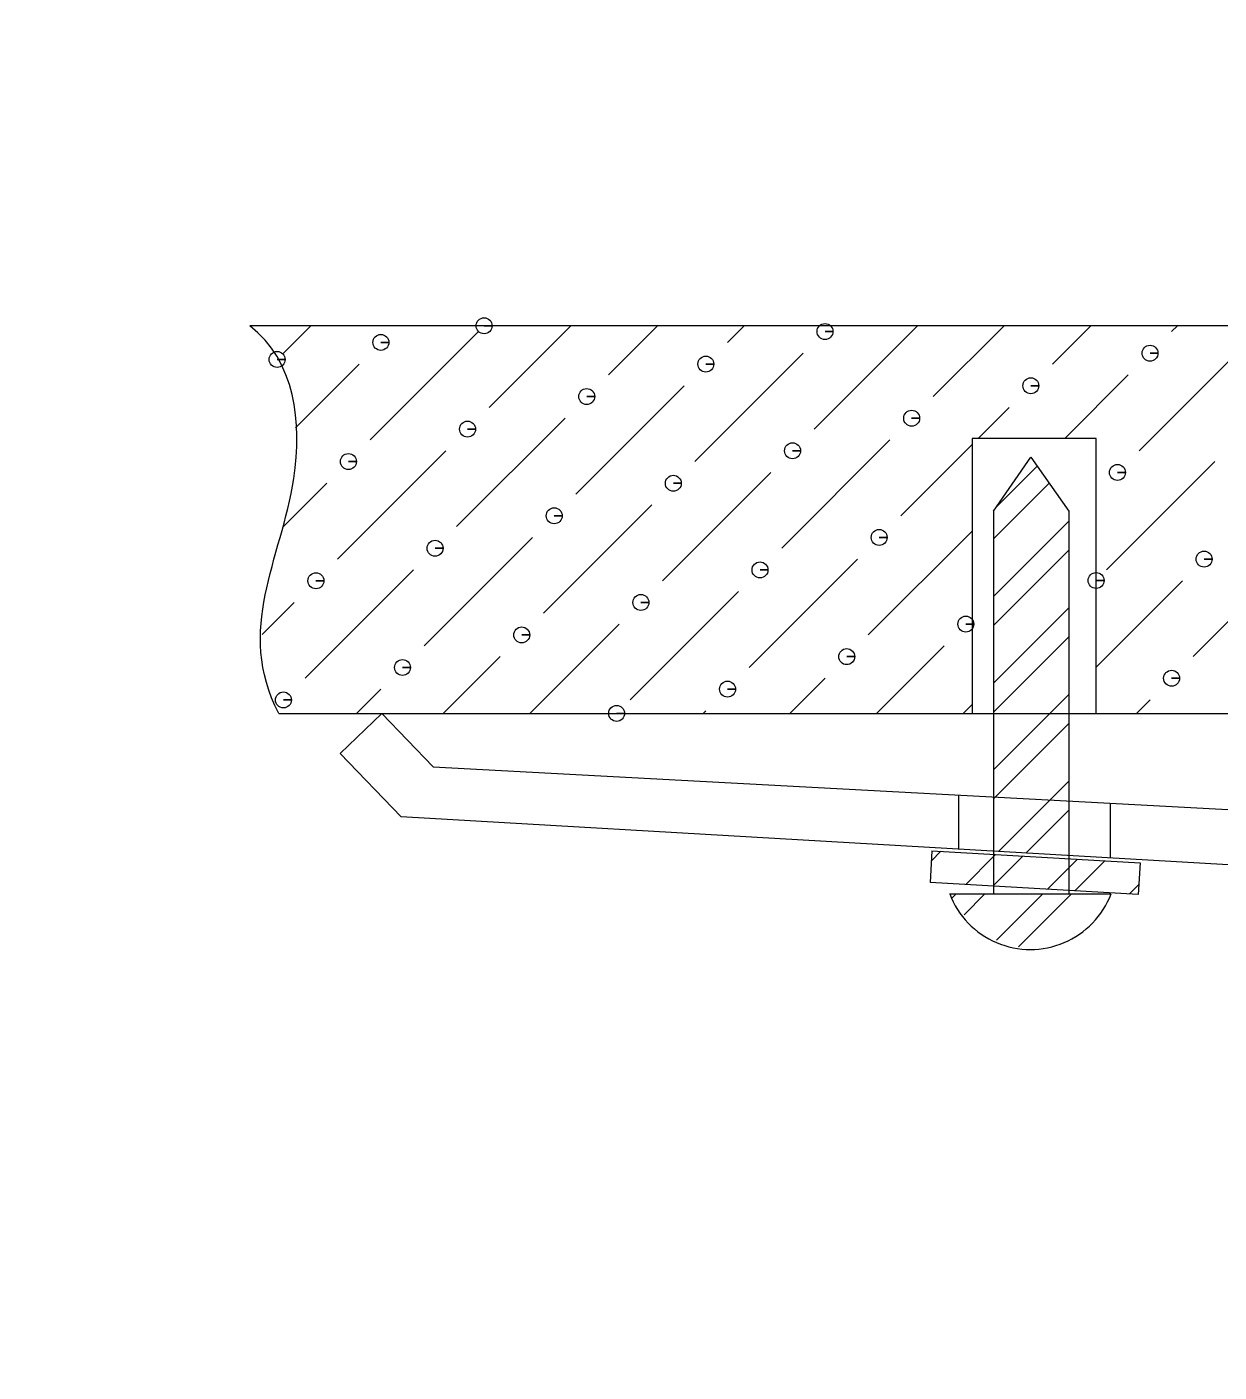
# Model space of a CAD drawing. Header units: millimetres. Extents: x 222 to 1427, y 261 to 1107.
# Drawn here: x 975.72 to 1012.64, y 781.16 to 822.81 of the extents above; entities that cross this region are included whole.
import ezdxf

# ---------------------------------------------------------------- set-up
doc = ezdxf.new("R2010")
doc.units = ezdxf.units.MM
doc.linetypes.add('ACAD_ISO02W100', pattern=[15, 12, -3])
for name, color, linetype, lineweight in [('文字', 3, 'Continuous', 30), ('細實線', 1, 'Continuous', 13), ('虚线', 2, 'ACAD_ISO02W100', 30)]:
    doc.layers.add(name, color=color, linetype=linetype, lineweight=lineweight)
doc.styles.add('DIM', font='txt.shx', dxfattribs={"width": 0.7, "bigfont": 'chineset.shx'})
doc.dimstyles.new('mm+in', dxfattribs={"dimscale": 3, "dimtxt": 3.5, "dimasz": 2.5, "dimexe": 1.25, "dimexo": 0.625, "dimgap": 2, "dimtad": 1, "dimtoh": 1, "dimdsep": 46, "dimtxsty": 'DIM', "dimcen": 0, "dimclrd": 1, "dimclre": 1, "dimclrt": 3, "dimadec": 0, "dimazin": 0, "dimtfac": 1, "dimtofl": 0, "dimtmove": 0, "dimatfit": 3, "dimfxl": 1, "dimlwd": -1, "dimarcsym": 0})

# ---------------------------------------------------------------- blocks, each defined once
blk = doc.blocks.new('*D20')
at = {"color": 1, "lineweight": -2}
for p, q in [((774.026, 875.92), (1139.02, 875.92)), ((774.026, 483.62), (1139.02, 483.62))]:
    blk.add_line(p, q, dxfattribs=at)
at = {"color": 1}
blk.add_line((1135.27, 868.42), (1135.27, 491.12), dxfattribs=at)
for points in [[(1136.52, 868.42), (1134.02, 868.42), (1135.27, 875.92)], [(1134.02, 491.12), (1136.52, 491.12), (1135.27, 483.62)]]:
    blk.add_solid(points, dxfattribs=at)
at = {"layer": 'Defpoints', "color": 0}
for p in [(772.151, 875.92), (772.151, 483.62), (1135.27, 483.62)]:
    blk.add_point(p, dxfattribs=at)
at = {"color": 3, "lineweight": 0, "insert": (1124.02, 679.77), "char_height": 10.5, "attachment_point": 5, "rotation": 90, "style": 'DIM'}
blk.add_mtext('392.3mm [15 7/16"]', dxfattribs=at)
blk = doc.blocks.new('*D21')
at = {"color": 1, "lineweight": -2}
for p, q in [((774.026, 882.27), (1172.571, 882.27)), ((774.026, 477.27), (1172.571, 477.27))]:
    blk.add_line(p, q, dxfattribs=at)
at = {"color": 1}
blk.add_line((1168.821, 874.77), (1168.821, 484.77), dxfattribs=at)
for points in [[(1170.071, 874.77), (1167.571, 874.77), (1168.821, 882.27)], [(1167.571, 484.77), (1170.071, 484.77), (1168.821, 477.27)]]:
    blk.add_solid(points, dxfattribs=at)
at = {"layer": 'Defpoints', "color": 0}
for p in [(772.151, 882.27), (772.151, 477.27), (1168.821, 477.27)]:
    blk.add_point(p, dxfattribs=at)
at = {"color": 3, "lineweight": 0, "insert": (1157.571, 679.77), "char_height": 10.5, "attachment_point": 5, "rotation": 90, "style": 'DIM'}
blk.add_mtext('405mm [15 15/16"]', dxfattribs=at)
blk = doc.blocks.new('*D22')
at = {"color": 1, "lineweight": -2}
for p, q in [((774.026, 888.62), (1211.26, 888.62)), ((774.026, 470.92), (1211.26, 470.92))]:
    blk.add_line(p, q, dxfattribs=at)
at = {"color": 1}
blk.add_line((1207.51, 881.12), (1207.51, 478.42), dxfattribs=at)
for points in [[(1208.76, 881.12), (1206.26, 881.12), (1207.51, 888.62)], [(1206.26, 478.42), (1208.76, 478.42), (1207.51, 470.92)]]:
    blk.add_solid(points, dxfattribs=at)
at = {"layer": 'Defpoints', "color": 0}
for p in [(772.151, 888.62), (772.151, 470.92), (1207.51, 470.92)]:
    blk.add_point(p, dxfattribs=at)
at = {"color": 3, "lineweight": 0, "insert": (1196.26, 679.77), "char_height": 10.5, "attachment_point": 5, "rotation": 90, "style": 'DIM'}
blk.add_mtext('417.7mm [16 7/16"]', dxfattribs=at)
blk = doc.blocks.new('*D23')
at = {"color": 1, "lineweight": -2}
for p, q in [((459.501, 681.645), (459.501, 928.056)), ((1084.801, 681.645), (1084.801, 928.056))]:
    blk.add_line(p, q, dxfattribs=at)
at = {"color": 1}
blk.add_line((467.001, 924.306), (1077.301, 924.306), dxfattribs=at)
for points in [[(467.001, 925.556), (467.001, 923.056), (459.501, 924.306)], [(1077.301, 923.056), (1077.301, 925.556), (1084.801, 924.306)]]:
    blk.add_solid(points, dxfattribs=at)
at = {"layer": 'Defpoints', "color": 0}
for p in [(1084.801, 924.306), (459.501, 679.77), (1084.801, 679.77)]:
    blk.add_point(p, dxfattribs=at)
at = {"color": 3, "lineweight": 0, "insert": (772.151, 935.556), "char_height": 10.5, "attachment_point": 5, "style": 'DIM'}
blk.add_mtext('625.3mm [24 5/8"]', dxfattribs=at)
blk = doc.blocks.new('*D24')
at = {"color": 1, "lineweight": -2}
for p, q in [((453.151, 681.645), (453.151, 958.728)), ((1091.151, 681.645), (1091.151, 958.728))]:
    blk.add_line(p, q, dxfattribs=at)
at = {"color": 1}
blk.add_line((460.651, 954.978), (1083.651, 954.978), dxfattribs=at)
for points in [[(460.651, 956.228), (460.651, 953.728), (453.151, 954.978)], [(1083.651, 953.728), (1083.651, 956.228), (1091.151, 954.978)]]:
    blk.add_solid(points, dxfattribs=at)
at = {"layer": 'Defpoints', "color": 0}
for p in [(1091.151, 954.978), (453.151, 679.77), (1091.151, 679.77)]:
    blk.add_point(p, dxfattribs=at)
at = {"color": 3, "lineweight": 0, "insert": (772.151, 966.228), "char_height": 10.5, "attachment_point": 5, "style": 'DIM'}
blk.add_mtext('638mm [25 1/8"]', dxfattribs=at)
blk = doc.blocks.new('*D25')
at = {"color": 1, "lineweight": -2}
for p, q in [((446.801, 681.645), (446.801, 987.606)), ((1097.501, 681.645), (1097.501, 987.606))]:
    blk.add_line(p, q, dxfattribs=at)
at = {"color": 1}
blk.add_line((454.301, 983.856), (1090.001, 983.856), dxfattribs=at)
for points in [[(454.301, 985.106), (454.301, 982.606), (446.801, 983.856)], [(1090.001, 982.606), (1090.001, 985.106), (1097.501, 983.856)]]:
    blk.add_solid(points, dxfattribs=at)
at = {"layer": 'Defpoints', "color": 0}
for p in [(1097.501, 983.856), (446.801, 679.77), (1097.501, 679.77)]:
    blk.add_point(p, dxfattribs=at)
at = {"color": 3, "lineweight": 0, "insert": (772.151, 995.106), "char_height": 10.5, "attachment_point": 5, "style": 'DIM'}
blk.add_mtext('650.7mm [25 5/8"]', dxfattribs=at)

msp = doc.modelspace()

# ---------------------------------------------------------------- linework, layer by layer
at = {"lineweight": 0}
msp.add_lwpolyline([(551.151, 470.92), (993.151, 470.92, 0.414214), (1097.501, 575.27), (1097.501, 784.27, 0.414214), (993.151, 888.62), (551.151, 888.62, 0.414214), (446.801, 784.27), (446.801, 575.27, 0.414214)], format="xyb", close=True, dxfattribs=at)
at = {"layer": '文字', "lineweight": 0}
msp.add_lwpolyline([(551.151, 483.62), (993.151, 483.62, 0.414214), (1084.801, 575.27), (1084.801, 784.27, 0.414214), (993.151, 875.92), (551.151, 875.92, 0.414214), (459.501, 784.27), (459.501, 575.27, 0.414214)], format="xyb", close=True, dxfattribs=at)
at = {"layer": '細實線', "lineweight": 0}
for points, knots in [([(989.878, 813.559), (989.878, 813.559), (990.125, 813.559), (990.125, 813.559), (990.125, 813.559), (990.125, 813.695), (990.015, 813.806), (989.878, 813.806), (989.878, 813.806), (989.742, 813.806), (989.632, 813.695), (989.632, 813.559), (989.632, 813.559), (989.632, 813.423), (989.742, 813.312), (989.878, 813.312), (989.878, 813.312), (990.015, 813.312), (990.125, 813.423), (990.125, 813.559), (990.125, 813.559), (990.125, 813.559), (989.878, 813.559), (989.878, 813.559)], [0, 0, 0, 0, 0.142857, 0.142857, 0.142857, 0.142857, 0.285714, 0.285714, 0.285714, 0.285714, 0.428571, 0.428571, 0.428571, 0.428571, 0.571429, 0.571429, 0.571429, 0.571429, 0.714286, 0.714286, 0.714286, 0.714286, 1, 1, 1, 1]), ([(983.52, 801.559), (982.165, 804.165), (983.596, 806.311), (983.986, 808.833), (983.986, 808.833), (984.252, 810.561), (984.029, 812.469), (982.618, 813.557)], [0, 0, 0, 0, 0.333333, 0.333333, 0.333333, 0.333333, 1, 1, 1, 1]), ([(1000.437, 813.381), (1000.437, 813.381), (1000.683, 813.381), (1000.683, 813.381), (1000.683, 813.381), (1000.683, 813.517), (1000.572, 813.628), (1000.437, 813.628), (1000.437, 813.628), (1000.3, 813.628), (1000.189, 813.517), (1000.189, 813.381), (1000.189, 813.381), (1000.189, 813.245), (1000.3, 813.134), (1000.437, 813.134), (1000.437, 813.134), (1000.572, 813.134), (1000.683, 813.245), (1000.683, 813.381), (1000.683, 813.381), (1000.683, 813.381), (1000.437, 813.381), (1000.437, 813.381)], [0, 0, 0, 0, 0.142857, 0.142857, 0.142857, 0.142857, 0.285714, 0.285714, 0.285714, 0.285714, 0.428571, 0.428571, 0.428571, 0.428571, 0.571429, 0.571429, 0.571429, 0.571429, 0.714286, 0.714286, 0.714286, 0.714286, 1, 1, 1, 1]), ([(986.681, 813.045), (986.681, 813.045), (986.928, 813.045), (986.928, 813.045), (986.928, 813.045), (986.928, 813.181), (986.817, 813.293), (986.681, 813.293), (986.681, 813.293), (986.545, 813.293), (986.434, 813.181), (986.434, 813.045), (986.434, 813.045), (986.434, 812.91), (986.545, 812.798), (986.681, 812.798), (986.681, 812.798), (986.817, 812.798), (986.928, 812.91), (986.928, 813.045), (986.928, 813.045), (986.928, 813.045), (986.681, 813.045), (986.681, 813.045)], [0, 0, 0, 0, 0.142857, 0.142857, 0.142857, 0.142857, 0.285714, 0.285714, 0.285714, 0.285714, 0.428571, 0.428571, 0.428571, 0.428571, 0.571429, 0.571429, 0.571429, 0.571429, 0.714286, 0.714286, 0.714286, 0.714286, 1, 1, 1, 1]), ([(1010.502, 812.71), (1010.502, 812.71), (1010.749, 812.71), (1010.749, 812.71), (1010.749, 812.71), (1010.749, 812.845), (1010.638, 812.956), (1010.502, 812.956), (1010.502, 812.956), (1010.365, 812.956), (1010.255, 812.845), (1010.255, 812.71), (1010.255, 812.71), (1010.255, 812.573), (1010.365, 812.462), (1010.502, 812.462), (1010.502, 812.462), (1010.638, 812.462), (1010.749, 812.573), (1010.749, 812.71), (1010.749, 812.71), (1010.749, 812.71), (1010.502, 812.71), (1010.502, 812.71)], [0, 0, 0, 0, 0.142857, 0.142857, 0.142857, 0.142857, 0.285714, 0.285714, 0.285714, 0.285714, 0.428571, 0.428571, 0.428571, 0.428571, 0.571429, 0.571429, 0.571429, 0.571429, 0.714286, 0.714286, 0.714286, 0.714286, 1, 1, 1, 1]), ([(983.468, 812.515), (983.468, 812.515), (983.716, 812.515), (983.716, 812.515), (983.716, 812.515), (983.716, 812.652), (983.604, 812.763), (983.468, 812.763), (983.468, 812.763), (983.332, 812.763), (983.221, 812.652), (983.221, 812.515), (983.221, 812.515), (983.221, 812.379), (983.332, 812.269), (983.468, 812.269), (983.468, 812.269), (983.604, 812.269), (983.716, 812.379), (983.716, 812.515), (983.716, 812.515), (983.716, 812.515), (983.468, 812.515), (983.468, 812.515)], [0, 0, 0, 0, 0.142857, 0.142857, 0.142857, 0.142857, 0.285714, 0.285714, 0.285714, 0.285714, 0.428571, 0.428571, 0.428571, 0.428571, 0.571429, 0.571429, 0.571429, 0.571429, 0.714286, 0.714286, 0.714286, 0.714286, 1, 1, 1, 1]), ([(996.745, 812.373), (996.745, 812.373), (996.992, 812.373), (996.992, 812.373), (996.992, 812.373), (996.992, 812.51), (996.881, 812.62), (996.745, 812.62), (996.745, 812.62), (996.609, 812.62), (996.498, 812.51), (996.498, 812.373), (996.498, 812.373), (996.498, 812.237), (996.609, 812.126), (996.745, 812.126), (996.745, 812.126), (996.881, 812.126), (996.992, 812.237), (996.992, 812.373), (996.992, 812.373), (996.992, 812.373), (996.745, 812.373), (996.745, 812.373)], [0, 0, 0, 0, 0.142857, 0.142857, 0.142857, 0.142857, 0.285714, 0.285714, 0.285714, 0.285714, 0.428571, 0.428571, 0.428571, 0.428571, 0.571429, 0.571429, 0.571429, 0.571429, 0.714286, 0.714286, 0.714286, 0.714286, 1, 1, 1, 1]), ([(1006.811, 811.703), (1006.811, 811.703), (1007.057, 811.703), (1007.057, 811.703), (1007.057, 811.703), (1007.057, 811.839), (1006.947, 811.95), (1006.811, 811.95), (1006.811, 811.95), (1006.674, 811.95), (1006.564, 811.839), (1006.564, 811.703), (1006.564, 811.703), (1006.564, 811.567), (1006.674, 811.456), (1006.811, 811.456), (1006.811, 811.456), (1006.947, 811.456), (1007.057, 811.567), (1007.057, 811.703), (1007.057, 811.703), (1007.057, 811.703), (1006.811, 811.703), (1006.811, 811.703)], [0, 0, 0, 0, 0.142857, 0.142857, 0.142857, 0.142857, 0.285714, 0.285714, 0.285714, 0.285714, 0.428571, 0.428571, 0.428571, 0.428571, 0.571429, 0.571429, 0.571429, 0.571429, 0.714286, 0.714286, 0.714286, 0.714286, 1, 1, 1, 1]), ([(993.056, 811.369), (993.056, 811.369), (993.303, 811.369), (993.303, 811.369), (993.303, 811.369), (993.303, 811.504), (993.192, 811.615), (993.056, 811.615), (993.056, 811.615), (992.92, 811.615), (992.809, 811.504), (992.809, 811.369), (992.809, 811.369), (992.809, 811.232), (992.92, 811.121), (993.056, 811.121), (993.056, 811.121), (993.192, 811.121), (993.303, 811.232), (993.303, 811.369), (993.303, 811.369), (993.303, 811.369), (993.056, 811.369), (993.056, 811.369)], [0, 0, 0, 0, 0.142857, 0.142857, 0.142857, 0.142857, 0.285714, 0.285714, 0.285714, 0.285714, 0.428571, 0.428571, 0.428571, 0.428571, 0.571429, 0.571429, 0.571429, 0.571429, 0.714286, 0.714286, 0.714286, 0.714286, 1, 1, 1, 1]), ([(1003.12, 810.696), (1003.12, 810.696), (1003.367, 810.696), (1003.367, 810.696), (1003.367, 810.696), (1003.367, 810.832), (1003.256, 810.943), (1003.12, 810.943), (1003.12, 810.943), (1002.984, 810.943), (1002.873, 810.832), (1002.873, 810.696), (1002.873, 810.696), (1002.873, 810.559), (1002.984, 810.449), (1003.12, 810.449), (1003.12, 810.449), (1003.256, 810.449), (1003.367, 810.559), (1003.367, 810.696), (1003.367, 810.696), (1003.367, 810.696), (1003.12, 810.696), (1003.12, 810.696)], [0, 0, 0, 0, 0.142857, 0.142857, 0.142857, 0.142857, 0.285714, 0.285714, 0.285714, 0.285714, 0.428571, 0.428571, 0.428571, 0.428571, 0.571429, 0.571429, 0.571429, 0.571429, 0.714286, 0.714286, 0.714286, 0.714286, 1, 1, 1, 1]), ([(989.365, 810.36), (989.365, 810.36), (989.612, 810.36), (989.612, 810.36), (989.612, 810.36), (989.612, 810.496), (989.501, 810.607), (989.365, 810.607), (989.365, 810.607), (989.229, 810.607), (989.118, 810.496), (989.118, 810.36), (989.118, 810.36), (989.118, 810.224), (989.229, 810.113), (989.365, 810.113), (989.365, 810.113), (989.501, 810.113), (989.612, 810.224), (989.612, 810.36), (989.612, 810.36), (989.612, 810.36), (989.365, 810.36), (989.365, 810.36)], [0, 0, 0, 0, 0.142857, 0.142857, 0.142857, 0.142857, 0.285714, 0.285714, 0.285714, 0.285714, 0.428571, 0.428571, 0.428571, 0.428571, 0.571429, 0.571429, 0.571429, 0.571429, 0.714286, 0.714286, 0.714286, 0.714286, 1, 1, 1, 1]), ([(999.43, 809.69), (999.43, 809.69), (999.678, 809.69), (999.678, 809.69), (999.678, 809.69), (999.678, 809.827), (999.566, 809.937), (999.43, 809.937), (999.43, 809.937), (999.294, 809.937), (999.183, 809.827), (999.183, 809.69), (999.183, 809.69), (999.183, 809.554), (999.294, 809.443), (999.43, 809.443), (999.43, 809.443), (999.566, 809.443), (999.678, 809.554), (999.678, 809.69), (999.678, 809.69), (999.678, 809.69), (999.43, 809.69), (999.43, 809.69)], [0, 0, 0, 0, 0.142857, 0.142857, 0.142857, 0.142857, 0.285714, 0.285714, 0.285714, 0.285714, 0.428571, 0.428571, 0.428571, 0.428571, 0.571429, 0.571429, 0.571429, 0.571429, 0.714286, 0.714286, 0.714286, 0.714286, 1, 1, 1, 1]), ([(985.676, 809.354), (985.676, 809.354), (985.923, 809.354), (985.923, 809.354), (985.923, 809.354), (985.923, 809.49), (985.812, 809.601), (985.676, 809.601), (985.676, 809.601), (985.54, 809.601), (985.429, 809.49), (985.429, 809.354), (985.429, 809.354), (985.429, 809.218), (985.54, 809.107), (985.676, 809.107), (985.676, 809.107), (985.812, 809.107), (985.923, 809.218), (985.923, 809.354), (985.923, 809.354), (985.923, 809.354), (985.676, 809.354), (985.676, 809.354)], [0, 0, 0, 0, 0.142857, 0.142857, 0.142857, 0.142857, 0.285714, 0.285714, 0.285714, 0.285714, 0.428571, 0.428571, 0.428571, 0.428571, 0.571429, 0.571429, 0.571429, 0.571429, 0.714286, 0.714286, 0.714286, 0.714286, 1, 1, 1, 1]), ([(1009.494, 809.018), (1009.494, 809.018), (1009.74, 809.018), (1009.74, 809.018), (1009.74, 809.018), (1009.74, 809.154), (1009.63, 809.265), (1009.494, 809.265), (1009.494, 809.265), (1009.357, 809.265), (1009.247, 809.154), (1009.247, 809.018), (1009.247, 809.018), (1009.247, 808.882), (1009.357, 808.771), (1009.494, 808.771), (1009.494, 808.771), (1009.63, 808.771), (1009.74, 808.882), (1009.74, 809.018), (1009.74, 809.018), (1009.74, 809.018), (1009.494, 809.018), (1009.494, 809.018)], [0, 0, 0, 0, 0.142857, 0.142857, 0.142857, 0.142857, 0.285714, 0.285714, 0.285714, 0.285714, 0.428571, 0.428571, 0.428571, 0.428571, 0.571429, 0.571429, 0.571429, 0.571429, 0.714286, 0.714286, 0.714286, 0.714286, 1, 1, 1, 1]), ([(995.739, 808.682), (995.739, 808.682), (995.986, 808.682), (995.986, 808.682), (995.986, 808.682), (995.986, 808.818), (995.875, 808.929), (995.739, 808.929), (995.739, 808.929), (995.603, 808.929), (995.492, 808.818), (995.492, 808.682), (995.492, 808.682), (995.492, 808.546), (995.603, 808.435), (995.739, 808.435), (995.739, 808.435), (995.875, 808.435), (995.986, 808.546), (995.986, 808.682), (995.986, 808.682), (995.986, 808.682), (995.739, 808.682), (995.739, 808.682)], [0, 0, 0, 0, 0.142857, 0.142857, 0.142857, 0.142857, 0.285714, 0.285714, 0.285714, 0.285714, 0.428571, 0.428571, 0.428571, 0.428571, 0.571429, 0.571429, 0.571429, 0.571429, 0.714286, 0.714286, 0.714286, 0.714286, 1, 1, 1, 1]), ([(992.05, 807.676), (992.05, 807.676), (992.297, 807.676), (992.297, 807.676), (992.297, 807.676), (992.297, 807.813), (992.186, 807.924), (992.05, 807.924), (992.05, 807.924), (991.914, 807.924), (991.803, 807.813), (991.803, 807.676), (991.803, 807.676), (991.803, 807.541), (991.914, 807.43), (992.05, 807.43), (992.05, 807.43), (992.186, 807.43), (992.297, 807.541), (992.297, 807.676), (992.297, 807.676), (992.297, 807.676), (992.05, 807.676), (992.05, 807.676)], [0, 0, 0, 0, 0.142857, 0.142857, 0.142857, 0.142857, 0.285714, 0.285714, 0.285714, 0.285714, 0.428571, 0.428571, 0.428571, 0.428571, 0.571429, 0.571429, 0.571429, 0.571429, 0.714286, 0.714286, 0.714286, 0.714286, 1, 1, 1, 1]), ([(1002.114, 807.007), (1002.114, 807.007), (1002.361, 807.007), (1002.361, 807.007), (1002.361, 807.007), (1002.361, 807.143), (1002.25, 807.254), (1002.114, 807.254), (1002.114, 807.254), (1001.978, 807.254), (1001.867, 807.143), (1001.867, 807.007), (1001.867, 807.007), (1001.867, 806.871), (1001.978, 806.759), (1002.114, 806.759), (1002.114, 806.759), (1002.25, 806.759), (1002.361, 806.871), (1002.361, 807.007), (1002.361, 807.007), (1002.361, 807.007), (1002.114, 807.007), (1002.114, 807.007)], [0, 0, 0, 0, 0.142857, 0.142857, 0.142857, 0.142857, 0.285714, 0.285714, 0.285714, 0.285714, 0.428571, 0.428571, 0.428571, 0.428571, 0.571429, 0.571429, 0.571429, 0.571429, 0.714286, 0.714286, 0.714286, 0.714286, 1, 1, 1, 1]), ([(988.359, 806.671), (988.359, 806.671), (988.606, 806.671), (988.606, 806.671), (988.606, 806.671), (988.606, 806.807), (988.495, 806.917), (988.359, 806.917), (988.359, 806.917), (988.223, 806.917), (988.112, 806.807), (988.112, 806.671), (988.112, 806.671), (988.112, 806.534), (988.223, 806.424), (988.359, 806.424), (988.359, 806.424), (988.495, 806.424), (988.606, 806.534), (988.606, 806.671), (988.606, 806.671), (988.606, 806.671), (988.359, 806.671), (988.359, 806.671)], [0, 0, 0, 0, 0.142857, 0.142857, 0.142857, 0.142857, 0.285714, 0.285714, 0.285714, 0.285714, 0.428571, 0.428571, 0.428571, 0.428571, 0.571429, 0.571429, 0.571429, 0.571429, 0.714286, 0.714286, 0.714286, 0.714286, 1, 1, 1, 1]), ([(1012.177, 806.334), (1012.177, 806.334), (1012.424, 806.334), (1012.424, 806.334), (1012.424, 806.334), (1012.424, 806.471), (1012.313, 806.582), (1012.177, 806.582), (1012.177, 806.582), (1012.041, 806.582), (1011.93, 806.471), (1011.93, 806.334), (1011.93, 806.334), (1011.93, 806.199), (1012.041, 806.088), (1012.177, 806.088), (1012.177, 806.088), (1012.313, 806.088), (1012.424, 806.199), (1012.424, 806.334), (1012.424, 806.334), (1012.424, 806.334), (1012.177, 806.334), (1012.177, 806.334)], [0, 0, 0, 0, 0.142857, 0.142857, 0.142857, 0.142857, 0.285714, 0.285714, 0.285714, 0.285714, 0.428571, 0.428571, 0.428571, 0.428571, 0.571429, 0.571429, 0.571429, 0.571429, 0.714286, 0.714286, 0.714286, 0.714286, 1, 1, 1, 1]), ([(984.67, 805.665), (984.67, 805.665), (984.917, 805.665), (984.917, 805.665), (984.917, 805.665), (984.917, 805.801), (984.806, 805.912), (984.67, 805.912), (984.67, 805.912), (984.534, 805.912), (984.423, 805.801), (984.423, 805.665), (984.423, 805.665), (984.423, 805.529), (984.534, 805.417), (984.67, 805.417), (984.67, 805.417), (984.806, 805.417), (984.917, 805.529), (984.917, 805.665), (984.917, 805.665), (984.917, 805.665), (984.67, 805.665), (984.67, 805.665)], [0, 0, 0, 0, 0.142857, 0.142857, 0.142857, 0.142857, 0.285714, 0.285714, 0.285714, 0.285714, 0.428571, 0.428571, 0.428571, 0.428571, 0.571429, 0.571429, 0.571429, 0.571429, 0.714286, 0.714286, 0.714286, 0.714286, 1, 1, 1, 1]), ([(998.423, 805.999), (998.423, 805.999), (998.67, 805.999), (998.67, 805.999), (998.67, 805.999), (998.67, 806.135), (998.559, 806.246), (998.423, 806.246), (998.423, 806.246), (998.286, 806.246), (998.176, 806.135), (998.176, 805.999), (998.176, 805.999), (998.176, 805.863), (998.286, 805.752), (998.423, 805.752), (998.423, 805.752), (998.559, 805.752), (998.67, 805.863), (998.67, 805.999), (998.67, 805.999), (998.67, 805.999), (998.423, 805.999), (998.423, 805.999)], [0, 0, 0, 0, 0.142857, 0.142857, 0.142857, 0.142857, 0.285714, 0.285714, 0.285714, 0.285714, 0.428571, 0.428571, 0.428571, 0.428571, 0.571429, 0.571429, 0.571429, 0.571429, 0.714286, 0.714286, 0.714286, 0.714286, 1, 1, 1, 1]), ([(1008.832, 805.673), (1008.832, 805.673), (1009.079, 805.673), (1009.079, 805.673), (1009.079, 805.673), (1009.079, 805.809), (1008.968, 805.92), (1008.832, 805.92), (1008.832, 805.92), (1008.696, 805.92), (1008.585, 805.809), (1008.585, 805.673), (1008.585, 805.673), (1008.585, 805.537), (1008.696, 805.426), (1008.832, 805.426), (1008.832, 805.426), (1008.968, 805.426), (1009.079, 805.537), (1009.079, 805.673), (1009.079, 805.673), (1009.079, 805.673), (1008.832, 805.673), (1008.832, 805.673)], [0, 0, 0, 0, 0.142857, 0.142857, 0.142857, 0.142857, 0.285714, 0.285714, 0.285714, 0.285714, 0.428571, 0.428571, 0.428571, 0.428571, 0.571429, 0.571429, 0.571429, 0.571429, 0.714286, 0.714286, 0.714286, 0.714286, 1, 1, 1, 1]), ([(994.734, 804.993), (994.734, 804.993), (994.981, 804.993), (994.981, 804.993), (994.981, 804.993), (994.981, 805.129), (994.87, 805.24), (994.734, 805.24), (994.734, 805.24), (994.598, 805.24), (994.487, 805.129), (994.487, 804.993), (994.487, 804.993), (994.487, 804.857), (994.598, 804.746), (994.734, 804.746), (994.734, 804.746), (994.87, 804.746), (994.981, 804.857), (994.981, 804.993), (994.981, 804.993), (994.981, 804.993), (994.734, 804.993), (994.734, 804.993)], [0, 0, 0, 0, 0.142857, 0.142857, 0.142857, 0.142857, 0.285714, 0.285714, 0.285714, 0.285714, 0.428571, 0.428571, 0.428571, 0.428571, 0.571429, 0.571429, 0.571429, 0.571429, 0.714286, 0.714286, 0.714286, 0.714286, 1, 1, 1, 1]), ([(991.042, 803.987), (991.042, 803.987), (991.29, 803.987), (991.29, 803.987), (991.29, 803.987), (991.29, 804.123), (991.178, 804.234), (991.042, 804.234), (991.042, 804.234), (990.906, 804.234), (990.795, 804.123), (990.795, 803.987), (990.795, 803.987), (990.795, 803.851), (990.906, 803.74), (991.042, 803.74), (991.042, 803.74), (991.178, 803.74), (991.29, 803.851), (991.29, 803.987), (991.29, 803.987), (991.29, 803.987), (991.042, 803.987), (991.042, 803.987)], [0, 0, 0, 0, 0.142857, 0.142857, 0.142857, 0.142857, 0.285714, 0.285714, 0.285714, 0.285714, 0.428571, 0.428571, 0.428571, 0.428571, 0.571429, 0.571429, 0.571429, 0.571429, 0.714286, 0.714286, 0.714286, 0.714286, 1, 1, 1, 1]), ([(1004.797, 804.323), (1004.797, 804.323), (1005.045, 804.323), (1005.045, 804.323), (1005.045, 804.323), (1005.045, 804.459), (1004.934, 804.57), (1004.797, 804.57), (1004.797, 804.57), (1004.662, 804.57), (1004.55, 804.459), (1004.55, 804.323), (1004.55, 804.323), (1004.55, 804.187), (1004.662, 804.076), (1004.797, 804.076), (1004.797, 804.076), (1004.934, 804.076), (1005.045, 804.187), (1005.045, 804.323), (1005.045, 804.323), (1005.045, 804.323), (1004.797, 804.323), (1004.797, 804.323)], [0, 0, 0, 0, 0.142857, 0.142857, 0.142857, 0.142857, 0.285714, 0.285714, 0.285714, 0.285714, 0.428571, 0.428571, 0.428571, 0.428571, 0.571429, 0.571429, 0.571429, 0.571429, 0.714286, 0.714286, 0.714286, 0.714286, 1, 1, 1, 1]), ([(1001.108, 803.316), (1001.108, 803.316), (1001.355, 803.316), (1001.355, 803.316), (1001.355, 803.316), (1001.355, 803.451), (1001.244, 803.563), (1001.108, 803.563), (1001.108, 803.563), (1000.972, 803.563), (1000.861, 803.451), (1000.861, 803.316), (1000.861, 803.316), (1000.861, 803.179), (1000.972, 803.068), (1001.108, 803.068), (1001.108, 803.068), (1001.244, 803.068), (1001.355, 803.179), (1001.355, 803.316), (1001.355, 803.316), (1001.355, 803.316), (1001.108, 803.316), (1001.108, 803.316)], [0, 0, 0, 0, 0.142857, 0.142857, 0.142857, 0.142857, 0.285714, 0.285714, 0.285714, 0.285714, 0.428571, 0.428571, 0.428571, 0.428571, 0.571429, 0.571429, 0.571429, 0.571429, 0.714286, 0.714286, 0.714286, 0.714286, 1, 1, 1, 1]), ([(987.351, 802.979), (987.351, 802.979), (987.598, 802.979), (987.598, 802.979), (987.598, 802.979), (987.598, 803.116), (987.487, 803.226), (987.351, 803.226), (987.351, 803.226), (987.215, 803.226), (987.104, 803.116), (987.104, 802.979), (987.104, 802.979), (987.104, 802.843), (987.215, 802.732), (987.351, 802.732), (987.351, 802.732), (987.487, 802.732), (987.598, 802.843), (987.598, 802.979), (987.598, 802.979), (987.598, 802.979), (987.351, 802.979), (987.351, 802.979)], [0, 0, 0, 0, 0.142857, 0.142857, 0.142857, 0.142857, 0.285714, 0.285714, 0.285714, 0.285714, 0.428571, 0.428571, 0.428571, 0.428571, 0.571429, 0.571429, 0.571429, 0.571429, 0.714286, 0.714286, 0.714286, 0.714286, 1, 1, 1, 1]), ([(997.417, 802.309), (997.417, 802.309), (997.664, 802.309), (997.664, 802.309), (997.664, 802.309), (997.664, 802.446), (997.554, 802.557), (997.417, 802.557), (997.417, 802.557), (997.281, 802.557), (997.17, 802.446), (997.17, 802.309), (997.17, 802.309), (997.17, 802.173), (997.281, 802.063), (997.417, 802.063), (997.417, 802.063), (997.554, 802.063), (997.664, 802.173), (997.664, 802.309), (997.664, 802.309), (997.664, 802.309), (997.417, 802.309), (997.417, 802.309)], [0, 0, 0, 0, 0.142857, 0.142857, 0.142857, 0.142857, 0.285714, 0.285714, 0.285714, 0.285714, 0.428571, 0.428571, 0.428571, 0.428571, 0.571429, 0.571429, 0.571429, 0.571429, 0.714286, 0.714286, 0.714286, 0.714286, 1, 1, 1, 1]), ([(1011.171, 802.646), (1011.171, 802.646), (1011.418, 802.646), (1011.418, 802.646), (1011.418, 802.646), (1011.418, 802.782), (1011.307, 802.892), (1011.171, 802.892), (1011.171, 802.892), (1011.035, 802.892), (1010.924, 802.782), (1010.924, 802.646), (1010.924, 802.646), (1010.924, 802.509), (1011.035, 802.399), (1011.171, 802.399), (1011.171, 802.399), (1011.307, 802.399), (1011.418, 802.509), (1011.418, 802.646), (1011.418, 802.646), (1011.418, 802.646), (1011.171, 802.646), (1011.171, 802.646)], [0, 0, 0, 0, 0.142857, 0.142857, 0.142857, 0.142857, 0.285714, 0.285714, 0.285714, 0.285714, 0.428571, 0.428571, 0.428571, 0.428571, 0.571429, 0.571429, 0.571429, 0.571429, 0.714286, 0.714286, 0.714286, 0.714286, 1, 1, 1, 1]), ([(983.662, 801.974), (983.662, 801.974), (983.909, 801.974), (983.909, 801.974), (983.909, 801.974), (983.909, 802.11), (983.799, 802.221), (983.662, 802.221), (983.662, 802.221), (983.526, 802.221), (983.415, 802.11), (983.415, 801.974), (983.415, 801.974), (983.415, 801.838), (983.526, 801.727), (983.662, 801.727), (983.662, 801.727), (983.799, 801.727), (983.909, 801.838), (983.909, 801.974), (983.909, 801.974), (983.909, 801.974), (983.662, 801.974), (983.662, 801.974)], [0, 0, 0, 0, 0.142857, 0.142857, 0.142857, 0.142857, 0.285714, 0.285714, 0.285714, 0.285714, 0.428571, 0.428571, 0.428571, 0.428571, 0.571429, 0.571429, 0.571429, 0.571429, 0.714286, 0.714286, 0.714286, 0.714286, 1, 1, 1, 1]), ([(993.982, 801.559), (993.982, 801.559), (994.23, 801.559), (994.23, 801.559), (994.23, 801.559), (994.23, 801.695), (994.119, 801.806), (993.982, 801.806), (993.982, 801.806), (993.846, 801.806), (993.736, 801.695), (993.736, 801.559), (993.736, 801.559), (993.736, 801.423), (993.846, 801.312), (993.982, 801.312), (993.982, 801.312), (994.119, 801.312), (994.23, 801.423), (994.23, 801.559), (994.23, 801.559), (994.23, 801.559), (993.982, 801.559), (993.982, 801.559)], [0, 0, 0, 0, 0.142857, 0.142857, 0.142857, 0.142857, 0.285714, 0.285714, 0.285714, 0.285714, 0.428571, 0.428571, 0.428571, 0.428571, 0.571429, 0.571429, 0.571429, 0.571429, 0.714286, 0.714286, 0.714286, 0.714286, 1, 1, 1, 1]), ([(1004.297, 795.967), (1004.558, 795.289), (1005.081, 794.745), (1005.749, 794.461), (1005.749, 794.461), (1006.417, 794.179), (1007.172, 794.179), (1007.842, 794.461), (1007.842, 794.461), (1008.51, 794.745), (1009.033, 795.289), (1009.294, 795.967)], [0, 0, 0, 0, 0.25, 0.25, 0.25, 0.25, 0.5, 0.5, 0.5, 0.5, 1, 1, 1, 1])]:
    msp.add_open_spline(points, degree=3, knots=knots, dxfattribs=at)
for points in [[(1030.51, 813.559), (1030.51, 813.559), (982.62, 813.559), (982.62, 813.559)], [(983.662, 812.71), (983.662, 812.71), (984.511, 813.559), (984.511, 813.559)], [(986.345, 810.026), (986.345, 810.026), (989.7, 813.381), (989.7, 813.381)], [(990.036, 811.032), (990.036, 811.032), (992.563, 813.559), (992.563, 813.559)], [(993.727, 812.038), (993.727, 812.038), (995.247, 813.559), (995.247, 813.559)], [(997.417, 813.045), (997.417, 813.045), (997.93, 813.559), (997.93, 813.559)], [(1000.1, 810.36), (1000.1, 810.36), (1003.297, 813.559), (1003.297, 813.559)], [(1003.791, 811.369), (1003.791, 811.369), (1005.982, 813.559), (1005.982, 813.559)], [(1007.481, 812.373), (1007.481, 812.373), (1008.666, 813.559), (1008.666, 813.559)], [(1011.171, 813.381), (1011.171, 813.381), (1011.349, 813.559), (1011.349, 813.559)], [(1010.166, 809.69), (1010.166, 809.69), (1013.519, 813.045), (1013.519, 813.045)], [(996.409, 809.354), (996.409, 809.354), (999.764, 812.71), (999.764, 812.71)], [(984.035, 810.399), (984.035, 810.399), (986.009, 812.373), (986.009, 812.373)], [(1007.864, 810.071), (1007.864, 810.071), (1009.83, 812.038), (1009.83, 812.038)], [(992.719, 808.348), (992.719, 808.348), (996.075, 811.703), (996.075, 811.703)], [(1005.18, 810.071), (1005.18, 810.071), (1006.138, 811.032), (1006.138, 811.032)], [(989.028, 807.341), (989.028, 807.341), (992.384, 810.696), (992.384, 810.696)], [(1008.836, 810.071), (1008.836, 810.071), (1004.993, 810.071), (1004.993, 810.071)], [(1004.993, 810.071), (1004.993, 810.071), (1004.993, 801.559), (1004.993, 801.559)], [(1008.836, 801.559), (1008.836, 801.559), (1008.836, 810.071), (1008.836, 810.071)], [(985.339, 806.334), (985.339, 806.334), (988.692, 809.69), (988.692, 809.69)], [(999.094, 806.671), (999.094, 806.671), (1002.449, 810.026), (1002.449, 810.026)], [(1002.786, 807.676), (1002.786, 807.676), (1004.991, 809.882), (1004.991, 809.882)], [(1005.655, 807.819), (1005.655, 807.819), (1006.807, 809.494), (1006.807, 809.494)], [(1005.743, 807.951), (1005.743, 807.951), (1007.004, 809.212), (1007.004, 809.212)], [(1006.807, 809.494), (1006.807, 809.494), (1007.988, 807.819), (1007.988, 807.819)], [(1009.158, 805.999), (1009.158, 805.999), (1012.513, 809.354), (1012.513, 809.354)], [(995.403, 805.665), (995.403, 805.665), (998.758, 809.018), (998.758, 809.018)], [(983.658, 807.339), (983.658, 807.339), (985.003, 808.682), (985.003, 808.682)], [(1005.65, 806.965), (1005.65, 806.965), (1007.374, 808.686), (1007.374, 808.686)], [(991.713, 804.657), (991.713, 804.657), (995.069, 808.012), (995.069, 808.012)], [(1005.655, 807.819), (1005.655, 807.819), (1005.655, 795.967), (1005.655, 795.967)], [(1007.988, 807.819), (1007.988, 807.819), (1007.988, 795.967), (1007.988, 795.967)], [(1001.777, 803.987), (1001.777, 803.987), (1004.991, 807.198), (1004.991, 807.198)], [(1005.65, 805.175), (1005.65, 805.175), (1007.986, 807.51), (1007.986, 807.51)], [(988.023, 803.651), (988.023, 803.651), (991.378, 807.007), (991.378, 807.007)], [(998.086, 802.979), (998.086, 802.979), (1001.444, 806.334), (1001.444, 806.334)], [(1005.65, 804.282), (1005.65, 804.282), (1007.986, 806.615), (1007.986, 806.615)], [(1011.843, 803.316), (1011.843, 803.316), (1015.197, 806.671), (1015.197, 806.671)], [(984.333, 802.646), (984.333, 802.646), (987.687, 805.999), (987.687, 805.999)], [(1008.832, 802.989), (1008.832, 802.989), (1011.507, 805.665), (1011.507, 805.665)], [(994.397, 801.974), (994.397, 801.974), (997.752, 805.329), (997.752, 805.329)], [(983.001, 803.997), (983.001, 803.997), (983.997, 804.993), (983.997, 804.993)], [(1005.65, 802.492), (1005.65, 802.492), (1007.986, 804.827), (1007.986, 804.827)], [(991.299, 801.559), (991.299, 801.559), (994.061, 804.323), (994.061, 804.323)], [(1005.65, 801.596), (1005.65, 801.596), (1007.986, 803.932), (1007.986, 803.932)], [(1002.034, 801.559), (1002.034, 801.559), (1004.127, 803.651), (1004.127, 803.651)], [(988.613, 801.559), (988.613, 801.559), (990.372, 803.316), (990.372, 803.316)], [(999.349, 801.559), (999.349, 801.559), (1000.436, 802.646), (1000.436, 802.646)], [(985.93, 801.559), (985.93, 801.559), (986.681, 802.309), (986.681, 802.309)], [(1007.401, 801.557), (1007.401, 801.557), (1007.986, 802.141), (1007.986, 802.141)], [(1004.718, 801.559), (1004.718, 801.559), (1004.991, 801.829), (1004.991, 801.829)], [(1010.085, 801.559), (1010.085, 801.559), (1010.502, 801.974), (1010.502, 801.974)], [(983.523, 801.559), (983.523, 801.559), (1032.514, 801.559), (1032.514, 801.559)], [(986.707, 801.559), (986.707, 801.559), (985.42, 800.32), (985.42, 800.32)], [(988.303, 799.901), (988.303, 799.901), (986.707, 801.559), (986.707, 801.559)], [(996.665, 801.559), (996.665, 801.559), (996.744, 801.638), (996.744, 801.638)], [(1005.652, 799.808), (1005.652, 799.808), (1007.403, 801.559), (1007.403, 801.559)], [(1005.708, 798.968), (1005.708, 798.968), (1007.986, 801.249), (1007.986, 801.249)], [(985.42, 800.32), (985.42, 800.32), (987.307, 798.359), (987.307, 798.359)], [(988.303, 799.901), (988.303, 799.901), (1025.989, 797.881), (1025.989, 797.881)], [(1007.405, 798.878), (1007.405, 798.878), (1007.986, 799.459), (1007.986, 799.459)], [(1004.568, 799.029), (1004.568, 799.029), (1004.568, 797.356), (1004.568, 797.356)], [(1005.652, 798.915), (1005.652, 798.915), (1005.708, 798.968), (1005.708, 798.968)], [(1005.811, 797.283), (1005.811, 797.283), (1007.405, 798.878), (1007.405, 798.878)], [(1006.656, 797.233), (1006.656, 797.233), (1007.986, 798.565), (1007.986, 798.565)], [(1009.263, 798.778), (1009.263, 798.778), (1009.263, 797.083), (1009.263, 797.083)], [(1026.792, 796.062), (1026.792, 796.062), (987.305, 798.359), (987.305, 798.359)], [(1003.748, 797.304), (1003.748, 797.304), (1003.69, 796.328), (1003.69, 796.328)], [(1003.73, 796.991), (1003.73, 796.991), (1004.026, 797.288), (1004.026, 797.288)], [(1003.748, 797.304), (1003.748, 797.304), (1010.197, 796.929), (1010.197, 796.929)], [(1005.652, 797.124), (1005.652, 797.124), (1005.718, 797.19), (1005.718, 797.19)], [(1005.652, 796.229), (1005.652, 796.229), (1006.564, 797.141), (1006.564, 797.141)], [(1004.793, 796.265), (1004.793, 796.265), (1005.652, 797.124), (1005.652, 797.124)], [(1007.328, 796.117), (1007.328, 796.117), (1007.986, 796.775), (1007.986, 796.775)], [(1007.988, 796.777), (1007.988, 796.777), (1008.253, 797.042), (1008.253, 797.042)], [(1008.175, 796.07), (1008.175, 796.07), (1009.101, 796.994), (1009.101, 796.994)], [(1010.197, 796.929), (1010.197, 796.929), (1010.14, 795.953), (1010.14, 795.953)], [(1010.14, 795.953), (1010.14, 795.953), (1003.69, 796.328), (1003.69, 796.328)], [(1004.295, 795.967), (1004.295, 795.967), (1009.292, 795.967), (1009.292, 795.967)], [(1004.376, 795.85), (1004.376, 795.85), (1004.494, 795.969), (1004.494, 795.969)], [(1004.743, 795.322), (1004.743, 795.322), (1005.39, 795.969), (1005.39, 795.969)], [(1005.639, 796.216), (1005.639, 796.216), (1005.652, 796.232), (1005.652, 796.232)], [(1005.749, 794.54), (1005.749, 794.54), (1007.18, 795.969), (1007.18, 795.969)], [(1006.433, 794.329), (1006.433, 794.329), (1008.075, 795.969), (1008.075, 795.969)], [(1009.865, 795.97), (1009.865, 795.97), (1010.158, 796.263), (1010.158, 796.263)]]:
    msp.add_open_spline(points, degree=3, dxfattribs=at)
at = {"layer": '虚线', "lineweight": 0}
msp.add_lwpolyline([(551.151, 477.27), (993.151, 477.27, 0.414214), (1091.151, 575.27), (1091.151, 784.27, 0.414214), (993.151, 882.27), (551.151, 882.27, 0.414214), (453.151, 784.27), (453.151, 575.27, 0.414214)], format="xyb", close=True, dxfattribs=at)

# ---------------------------------------------------------------- dimensions: what is measured, and where the dimension line sits
at = {"lineweight": 0}
for base, p1, p2, picture, middle in [((1097.501, 983.856), (446.801, 679.77), (1097.501, 679.77), '*D25', (772.151, 995.106)), ((1091.151, 954.978), (453.151, 679.77), (1091.151, 679.77), '*D24', (772.151, 966.228)), ((1084.801, 924.306), (459.501, 679.77), (1084.801, 679.77), '*D23', (772.151, 935.556))]:
    dim = msp.add_linear_dim(base=base, p1=p1, p2=p2, dimstyle='mm+in', override={"dimpost": 'mm'}, dxfattribs=at)
    dim.commit()
    dim.dimension.update_dxf_attribs({"geometry": picture, "text_midpoint": middle})
for base, p1, p2, picture, middle in [((1207.51, 470.92), (772.151, 888.62), (772.151, 470.92), '*D22', (1196.26, 679.77)), ((1168.821, 477.27), (772.151, 882.27), (772.151, 477.27), '*D21', (1157.571, 679.77)), ((1135.27, 483.62), (772.151, 875.92), (772.151, 483.62), '*D20', (1124.02, 679.77))]:
    dim = msp.add_linear_dim(base=base, p1=p1, p2=p2, angle=90, dimstyle='mm+in', override={"dimpost": 'mm'}, dxfattribs=at)
    dim.commit()
    dim.dimension.update_dxf_attribs({"geometry": picture, "text_midpoint": middle})

doc.saveas('drawing.dxf')
